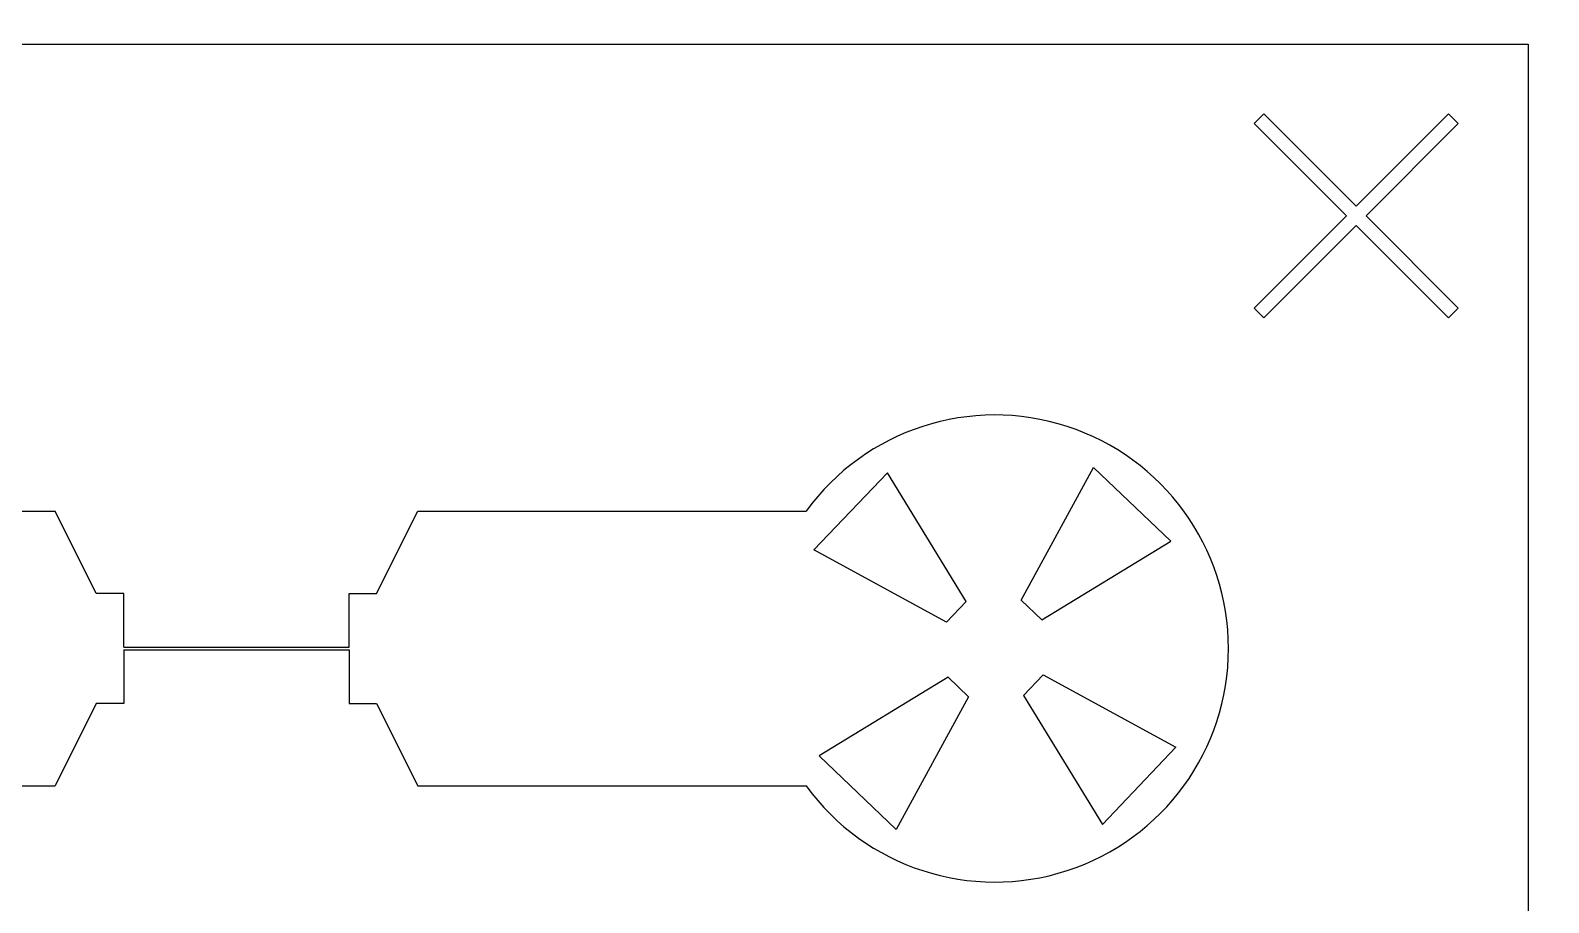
# Model space of a CAD drawing. Header units: inches. Extents: x -271009 to 5700, y -37000 to 38138.
# Drawn here: x -141748 to -136140, y -11850 to -8627 of the extents above; entities that cross this region are included whole.
import ezdxf

# ---------------------------------------------------------------- set-up
doc = ezdxf.new("R2010")
doc.units = ezdxf.units.IN
doc.header["$MEASUREMENT"] = 0

msp = doc.modelspace()

# ---------------------------------------------------------------- linework, layer by layer
for p, q in [((-137191, -8935.8), (-137226.9, -8971.7)), ((-137226.9, -8971.7), (-136886, -9312.6)), ((-136850.1, -9276.7), (-137191, -8935.8)), ((-136509.2, -8935.8), (-136850.1, -9276.7)), ((-136814.2, -9312.6), (-136473.3, -8971.7)), ((-136473.3, -8971.7), (-136509.2, -8935.8)), ((-136886, -9312.6), (-137226.9, -9653.5)), ((-137191, -9689.4), (-136850.1, -9348.5)), ((-136850.1, -9348.5), (-136509.2, -9689.4)), ((-136473.3, -9653.5), (-136814.2, -9312.6)), ((-137191, -9689.4), (-137226.9, -9653.5)), ((-136509.2, -9689.4), (-136473.3, -9653.5)), ((-138853.3, -10547), (-138581.7, -10261.6)), ((-138290.7, -10738), (-138581.7, -10261.6)), ((-138087.7, -10733), (-137820.6, -10242.8)), ((-137535.2, -10514.4), (-137820.6, -10242.8)), ((-144612.5, -10403.8), (-141656.1, -10403.8)), ((-141503.9, -10708.2), (-141656.1, -10403.8)), ((-140468.6, -10708.2), (-140316.3, -10403.8)), ((-140316.3, -10403.8), (-138882.5, -10403.8)), ((-138011.6, -10805.4), (-137535.2, -10514.4)), ((-138363.1, -10814.1), (-138853.3, -10547)), ((-141402.4, -10708.2), (-141503.9, -10708.2)), ((-141402.4, -10906.6), (-141402.4, -10708.2)), ((-140570.1, -10906.6), (-140570.1, -10708.2)), ((-140570.1, -10708.2), (-140468.6, -10708.2)), ((-138363.1, -10814.1), (-138290.7, -10738)), ((-138011.6, -10805.4), (-138087.7, -10733)), ((-141402.4, -10906.6), (-140570.1, -10906.6)), ((-141402.4, -10915.9), (-140570.1, -10915.9)), ((-141402.4, -10915.9), (-141402.4, -11114.2)), ((-140570.1, -10915.9), (-140570.1, -11114.2)), ((-138358.1, -11017.1), (-138834.5, -11308.1)), ((-138358.1, -11017.1), (-138282, -11089.5)), ((-138006.6, -11008.4), (-138079, -11084.5)), ((-138006.6, -11008.4), (-137516.4, -11275.5)), ((-138282, -11089.5), (-138549.1, -11579.7)), ((-138079, -11084.5), (-137788, -11560.9)), ((-141503.9, -11114.2), (-141656.1, -11418.8)), ((-141402.4, -11114.2), (-141503.9, -11114.2)), ((-140570.1, -11114.2), (-140468.6, -11114.2)), ((-140468.6, -11114.2), (-140316.3, -11418.8)), ((-138834.5, -11308.1), (-138549.1, -11579.7)), ((-137516.4, -11275.5), (-137788, -11560.9)), ((-144612.5, -11418.8), (-141656.1, -11418.8)), ((-140316.3, -11418.8), (-138882.5, -11418.8))]:
    msp.add_line(p, q)
msp.add_lwpolyline([(-137000, 35000, 6), (-113000, 35000)], format="xyb", close=True)
msp.add_lwpolyline([(-136215.8, -17204.2), (-147279.2, -17204.2), (-147279.2, -8678.2), (-136215.8, -8678.2)], close=True)
msp.add_arc((-138184.9, -10911.3), 862.7, 216.0319, 143.9681)

doc.saveas('drawing.dxf')
